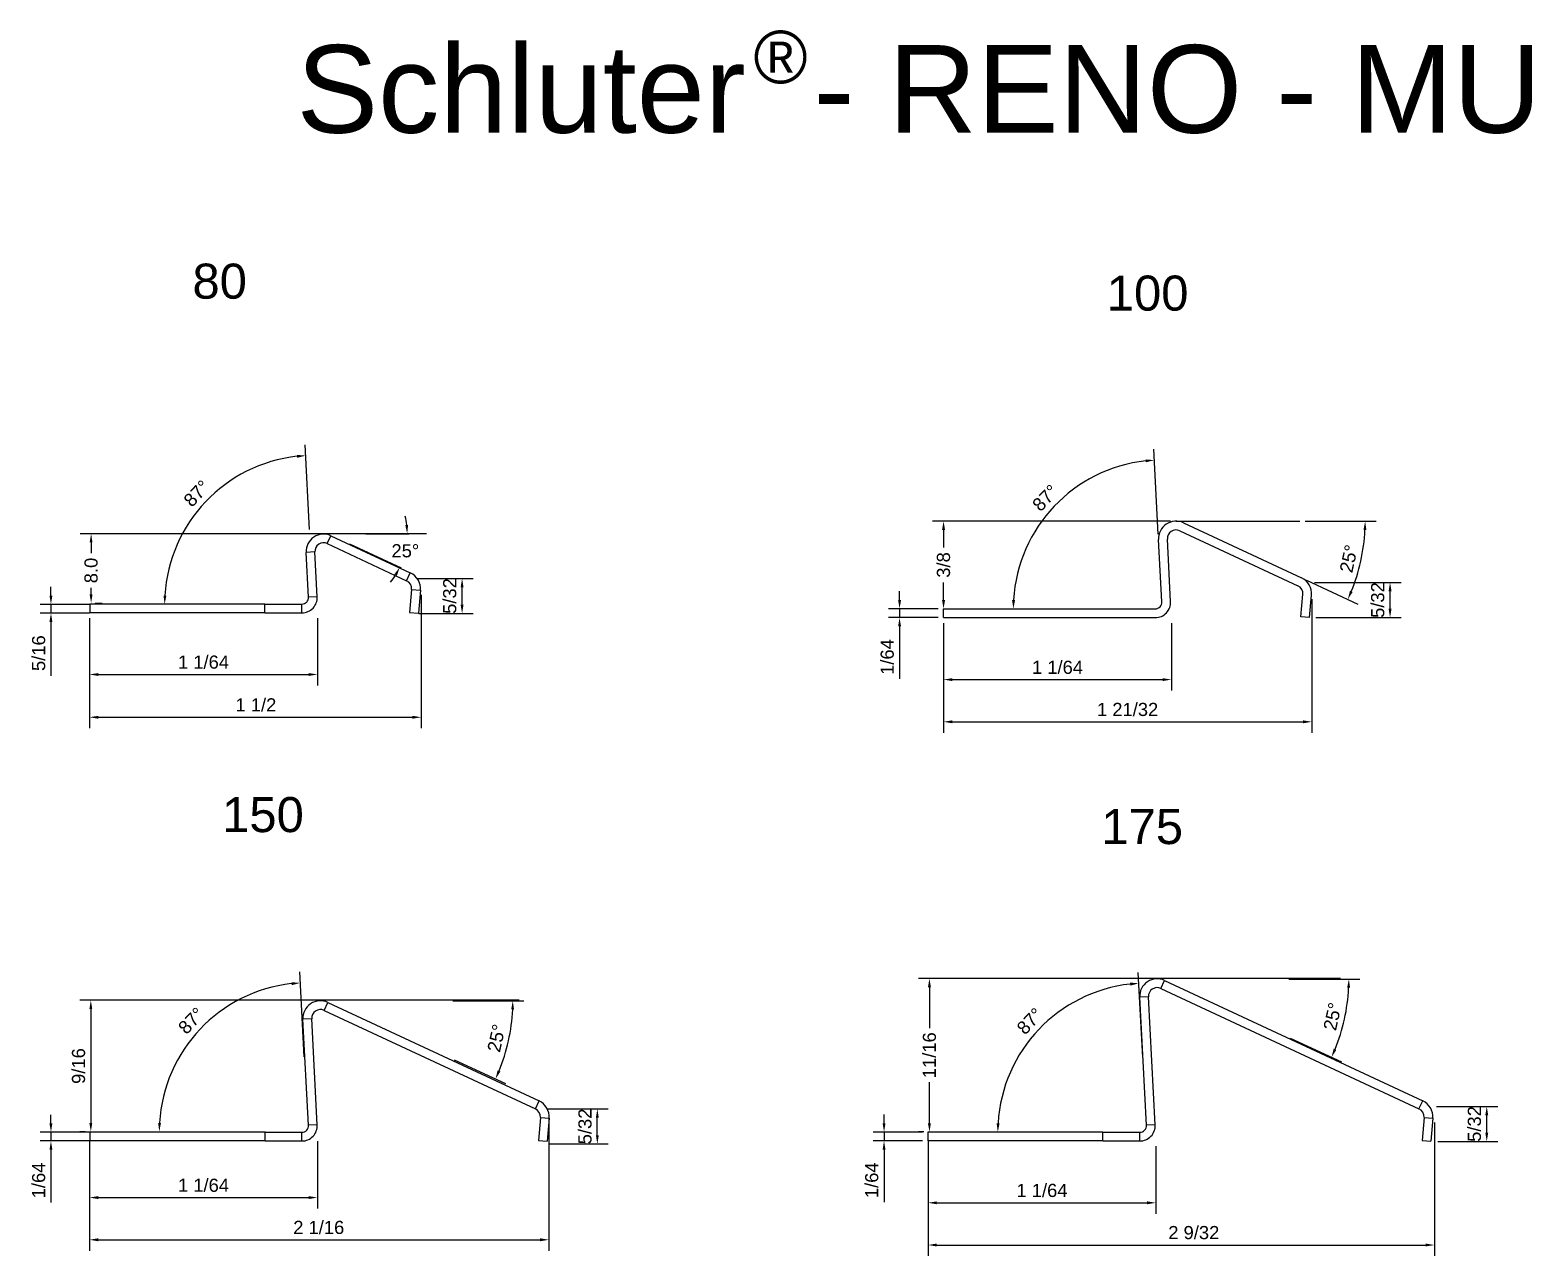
# Model space of a CAD drawing. Header units: millimetres. Extents: x 34 to 294, y 20 to 162.
# Drawn here: x 34 to 205.4, y 22.4 to 162.2 of the extents above; entities that cross this region are included whole.
import ezdxf

# ---------------------------------------------------------------- set-up
doc = ezdxf.new("R2010")
doc.units = ezdxf.units.MM
doc.linetypes.add('AUSGEZOGEN', pattern=[0])
doc.linetypes.add('VONLAYER', pattern=[0])
for name, color, linetype in [('4', 7, 'Continuous'), ('Bem', 3, 'Continuous'), ('L01', 7, 'AUSGEZOGEN'), ('Profil', 7, 'Continuous'), ('TEXT', 7, 'Continuous'), ('var3', 7, 'Continuous'), ('var4', 7, 'Continuous')]:
    doc.layers.add(name, color=color, linetype=linetype)
doc.styles.add('ARIAL', font='ARIAL.TTF')
doc.styles.add('STYLE1', font='ARIAL.TTF')
doc.dimstyles.new('ISO-25', dxfattribs={"dimtxt": 2.5, "dimasz": 2.5, "dimexe": 1.25, "dimexo": 0.625, "dimtad": 1, "dimtxsty": 'Standard', "dimcen": 2.5, "dimclrt": 7, "dimadec": 0, "dimazin": 0, "dimtfac": 1, "dimtmove": 0, "dimatfit": 3, "dimfxl": 0, "dimarcsym": 0})
doc.dimstyles.get("Standard").update_dxf_attribs({"dimtxt": 0.18, "dimasz": 0.18, "dimexe": 0.18, "dimexo": 0.0625, "dimgap": 0.09, "dimtad": 0, "dimtih": 1, "dimtoh": 1, "dimdec": 4, "dimzin": 0, "dimdsep": 46, "dimtxsty": 'Standard', "dimcen": 0.09, "dimadec": 0, "dimazin": 0, "dimtfac": 1, "dimtdec": 4, "dimtofl": 0, "dimtmove": 0, "dimatfit": 3, "dimfxl": 0, "dimtolj": 1, "dimtzin": 0, "dimarcsym": 0})

# ---------------------------------------------------------------- blocks, each defined once
blk = doc.blocks.new('*D2')
at = {"layer": 'Bem', "color": 0, "lineweight": -2}
for p, q in [((138.26, 94.57), (138.26, 86.87)), ((164.26, 94.57), (164.26, 86.87)), ((139.26, 88.12), (163.26, 88.12))]:
    blk.add_line(p, q, dxfattribs=at)
at = {"layer": 'Bem', "color": 0}
for points in [[(139.26, 88.29), (139.26, 87.96), (138.26, 88.12)], [(163.26, 88.29), (163.26, 87.96), (164.26, 88.12)]]:
    blk.add_solid(points, dxfattribs=at)
at = {"layer": 'Defpoints', "color": 0}
for p in [(138.26, 95.2), (164.26, 95.2), (164.26, 88.12)]:
    blk.add_point(p, dxfattribs=at)
at = {"layer": 'Bem', "color": 7, "insert": (151.26, 89.52), "char_height": 1.5, "attachment_point": 5, "style": 'ARIAL'}
blk.add_mtext('1 1/64', dxfattribs=at)
blk = doc.blocks.new('*D3')
at = {"layer": 'Bem', "color": 0, "lineweight": -2}
for p, q in [((133.24, 97.2), (133.24, 98.2)), ((137.64, 96.2), (131.99, 96.2)), ((133.24, 96.2), (133.24, 95.2)), ((137.64, 95.2), (131.99, 95.2)), ((133.24, 94.2), (133.24, 88.2))]:
    blk.add_line(p, q, dxfattribs=at)
at = {"layer": 'Bem', "color": 0}
for points in [[(133.08, 97.2), (133.41, 97.2), (133.24, 96.2)], [(133.08, 94.2), (133.41, 94.2), (133.24, 95.2)]]:
    blk.add_solid(points, dxfattribs=at)
at = {"layer": 'Defpoints', "color": 0}
for p in [(133.24, 96.2), (138.26, 96.2), (138.26, 95.2)]:
    blk.add_point(p, dxfattribs=at)
at = {"layer": 'Bem', "color": 7, "insert": (131.84, 90.7), "char_height": 1.5, "attachment_point": 5, "rotation": 90, "style": 'ARIAL'}
blk.add_mtext('1/64', dxfattribs=at)
blk = doc.blocks.new('*D4')
at = {"layer": 'Bem', "color": 0, "lineweight": -2}
for p, q in [((164.17, 106.2), (137.01, 106.2)), ((138.26, 105.2), (138.26, 103.19)), ((138.26, 97.2), (138.26, 99.2)), ((137.64, 96.2), (137.01, 96.2))]:
    blk.add_line(p, q, dxfattribs=at)
at = {"layer": 'Bem', "color": 0}
for points in [[(138.09, 105.2), (138.43, 105.2), (138.26, 106.2)], [(138.09, 97.2), (138.43, 97.2), (138.26, 96.2)]]:
    blk.add_solid(points, dxfattribs=at)
at = {"layer": 'Defpoints', "color": 0}
for p in [(138.26, 106.2), (164.79, 106.2), (138.26, 96.2)]:
    blk.add_point(p, dxfattribs=at)
at = {"layer": 'Bem', "color": 7, "insert": (138.26, 101.2), "char_height": 1.5, "attachment_point": 5, "rotation": 90, "style": 'ARIAL'}
blk.add_mtext('3/8', dxfattribs=at)
blk = doc.blocks.new('*D5')
at = {"layer": 'Bem', "color": 0, "lineweight": -2}
for p, q in [((180.26, 97.29), (180.26, 82.06)), ((138.26, 94.57), (138.26, 82.06)), ((139.26, 83.31), (179.26, 83.31))]:
    blk.add_line(p, q, dxfattribs=at)
at = {"layer": 'Bem', "color": 0}
for points in [[(139.26, 83.48), (139.26, 83.14), (138.26, 83.31)], [(179.26, 83.48), (179.26, 83.14), (180.26, 83.31)]]:
    blk.add_solid(points, dxfattribs=at)
at = {"layer": 'Defpoints', "color": 0}
for p in [(180.26, 97.92), (138.26, 95.2), (180.26, 83.31)]:
    blk.add_point(p, dxfattribs=at)
at = {"layer": 'Bem', "color": 7, "insert": (159.26, 84.71), "char_height": 1.5, "attachment_point": 5, "style": 'ARIAL'}
blk.add_mtext('1 21/32', dxfattribs=at)
blk = doc.blocks.new('*D6')
at = {"layer": 'Bem', "color": 0, "lineweight": -2}
for p, q in [((179.53, 106.2), (187.61, 106.2)), ((179.67, 99.47), (185.51, 96.74))]:
    blk.add_line(p, q, dxfattribs=at)
blk.add_arc((165.23, 106.2), 21.13, 337.7123, 357.2877, dxfattribs=at)
at = {"layer": 'Bem', "color": 0}
for points in [[(186.17, 105.2), (186.5, 105.19), (186.36, 106.2)], [(184.93, 98.12), (184.63, 98.25), (184.38, 97.27)]]:
    blk.add_solid(points, dxfattribs=at)
at = {"layer": 'Defpoints', "color": 0}
for p in [(164.79, 106.2), (165.64, 106.01), (178.91, 106.2), (179.1, 99.73), (185.47, 100.14)]:
    blk.add_point(p, dxfattribs=at)
at = {"layer": 'Bem', "color": 7, "insert": (184.5, 101.92), "char_height": 1.5, "attachment_point": 5, "rotation": 77.5, "style": 'ARIAL'}
blk.add_mtext('25°', dxfattribs=at)
blk = doc.blocks.new('*D7')
at = {"layer": 'Bem', "color": 0, "lineweight": -2}
for p, q in [((180.57, 99.2), (190.45, 99.2)), ((189.2, 96.2), (189.2, 98.2)), ((180.72, 95.2), (190.45, 95.2))]:
    blk.add_line(p, q, dxfattribs=at)
at = {"layer": 'Bem', "color": 0}
for points in [[(189.03, 98.2), (189.37, 98.2), (189.2, 99.2)], [(189.03, 96.2), (189.37, 96.2), (189.2, 95.2)]]:
    blk.add_solid(points, dxfattribs=at)
at = {"layer": 'Defpoints', "color": 0}
for p in [(179.94, 99.2), (189.2, 99.2), (180.09, 95.2)]:
    blk.add_point(p, dxfattribs=at)
at = {"layer": 'Bem', "color": 7, "insert": (187.8, 97.2), "char_height": 1.5, "attachment_point": 5, "rotation": 90, "style": 'ARIAL'}
blk.add_mtext('5/32', dxfattribs=at)
blk = doc.blocks.new('*D8')
at = {"layer": 'Bem', "color": 0, "lineweight": -2}
blk.add_line((162.76, 104.72), (162.25, 114.41), dxfattribs=at)
blk.add_arc((163.21, 96.2), 16.99, 96.3735, 176.6265, dxfattribs=at)
at = {"layer": 'Bem', "color": 0}
for points in [[(161.31, 113.24), (161.34, 112.91), (162.32, 113.16)], [(146.42, 97.19), (146.08, 97.2), (146.22, 96.2)]]:
    blk.add_solid(points, dxfattribs=at)
at = {"layer": 'Defpoints', "color": 0}
for p in [(154.21, 110.6), (162.79, 104.09), (138.26, 96.2), (162.42, 96.2), (163.17, 96.99)]:
    blk.add_point(p, dxfattribs=at)
at = {"layer": 'Bem', "color": 7, "insert": (149.88, 108.85), "char_height": 1.5, "attachment_point": 5, "rotation": 46.5, "style": 'ARIAL'}
blk.add_mtext('87°', dxfattribs=at)
blk = doc.blocks.new('*D14')
at = {"layer": 'Bem', "color": 0, "lineweight": -2}
for p, q in [((89.85, 51.54), (39.73, 51.54)), ((40.98, 50.54), (40.98, 37.55)), ((40.35, 36.55), (39.73, 36.55))]:
    blk.add_line(p, q, dxfattribs=at)
at = {"layer": 'Bem', "color": 0}
for points in [[(40.81, 50.54), (41.14, 50.54), (40.98, 51.54)], [(40.81, 37.55), (41.14, 37.55), (40.98, 36.55)]]:
    blk.add_solid(points, dxfattribs=at)
at = {"layer": 'Defpoints', "color": 0}
for p in [(90.47, 51.54), (40.98, 36.55), (40.98, 36.55)]:
    blk.add_point(p, dxfattribs=at)
at = {"layer": 'Bem', "color": 7, "insert": (39.58, 44.04), "char_height": 1.5, "attachment_point": 5, "rotation": 90, "style": 'ARIAL'}
blk.add_mtext('9/16', dxfattribs=at)
blk = doc.blocks.new('*D15')
at = {"layer": 'Bem', "color": 0, "lineweight": -2}
for p, q in [((183.53, 54.02), (135.4, 54.02)), ((136.65, 53.02), (136.65, 48.35)), ((136.65, 37.52), (136.65, 42.19)), ((136.03, 36.52), (135.4, 36.52))]:
    blk.add_line(p, q, dxfattribs=at)
at = {"layer": 'Bem', "color": 0}
for points in [[(136.48, 53.02), (136.82, 53.02), (136.65, 54.02)], [(136.48, 37.52), (136.82, 37.52), (136.65, 36.52)]]:
    blk.add_solid(points, dxfattribs=at)
at = {"layer": 'Defpoints', "color": 0}
for p in [(184.15, 54.02), (136.65, 36.52), (136.65, 36.52)]:
    blk.add_point(p, dxfattribs=at)
at = {"layer": 'Bem', "color": 7, "insert": (136.65, 45.27), "char_height": 1.5, "attachment_point": 5, "rotation": 90, "style": 'ARIAL'}
blk.add_mtext('11/16', dxfattribs=at)
blk = doc.blocks.new('*D16')
at = {"color": 0, "lineweight": -2}
for p, q in [((79.27, 104.77), (39.76, 104.77)), ((41.01, 103.77), (41.01, 102.56)), ((41.01, 97.85), (41.01, 98.58)), ((41.46, 96.85), (42.26, 96.85))]:
    blk.add_line(p, q, dxfattribs=at)
at = {"color": 0}
for points in [[(40.84, 103.77), (41.17, 103.77), (41.01, 104.77)], [(40.84, 97.85), (41.17, 97.85), (41.01, 96.85)]]:
    blk.add_solid(points, dxfattribs=at)
at = {"layer": 'Defpoints', "color": 0}
for p in [(79.89, 104.77), (40.84, 96.85), (41.01, 96.85)]:
    blk.add_point(p, dxfattribs=at)
at = {"color": 7, "insert": (41.01, 100.57), "char_height": 1.5, "attachment_point": 5, "rotation": 90, "style": 'ARIAL'}
blk.add_mtext('8.0', dxfattribs=at)
blk = doc.blocks.new('*D22')
at = {"layer": 'Bem', "color": 0, "lineweight": -2}
for p, q in [((78.23, 99.66), (84.58, 99.66)), ((83.33, 96.66), (83.33, 98.66)), ((78.38, 95.66), (84.58, 95.66))]:
    blk.add_line(p, q, dxfattribs=at)
at = {"layer": 'Bem', "color": 0}
for points in [[(83.17, 98.66), (83.5, 98.66), (83.33, 99.66)], [(83.17, 96.66), (83.5, 96.66), (83.33, 95.66)]]:
    blk.add_solid(points, dxfattribs=at)
at = {"layer": 'Defpoints', "color": 0}
for p in [(77.61, 99.66), (83.33, 99.66), (77.76, 95.66)]:
    blk.add_point(p, dxfattribs=at)
at = {"layer": 'Bem', "color": 7, "insert": (81.93, 97.66), "char_height": 1.5, "attachment_point": 5, "rotation": 90, "style": 'ARIAL'}
blk.add_mtext('5/32', dxfattribs=at)
blk = doc.blocks.new('*D23')
at = {"layer": 'Defpoints', "color": 0, "linetype": 'VONLAYER'}
for p in [(67.55, 104.77), (68.4, 104.59), (72.3, 104.77), (70.43, 103.64), (76.69, 102.17)]:
    blk.add_point(p, dxfattribs=at)
at = {"layer": 'var4', "color": 0, "linetype": 'VONLAYER', "lineweight": -2}
for p, q in [((72.37, 104.77), (77.25, 104.77)), ((70.48, 103.61), (76.38, 100.86))]:
    blk.add_line(p, q, dxfattribs=at)
for start, end in [(6.32, 12.6401), (322.36, 328.68)]:
    blk.add_arc((68, 104.77), 9.07, start, end, dxfattribs=at)
at = {"layer": 'var4', "color": 0, "linetype": 'VONLAYER'}
for points in [[(77.18, 105.78), (76.85, 105.76), (77.07, 104.77)], [(75.6, 100.13), (75.9, 99.98), (76.22, 100.94)]]:
    blk.add_solid(points, dxfattribs=at)
at = {"layer": 'var4', "color": 0, "linetype": 'VONLAYER', "insert": (76.86, 102.81), "char_height": 1.5, "attachment_point": 5, "style": 'ARIAL'}
blk.add_mtext('\\A1;25°', dxfattribs=at)
blk = doc.blocks.new('*D24')
at = {"layer": 'Bem', "color": 0, "lineweight": -2}
for p, q in [((82.29, 51.49), (90.37, 51.49)), ((82.43, 44.76), (88.27, 42.04))]:
    blk.add_line(p, q, dxfattribs=at)
blk.add_arc((68, 51.49), 21.13, 337.7123, 357.2877, dxfattribs=at)
at = {"layer": 'Bem', "color": 0}
for points in [[(88.93, 50.5), (89.26, 50.49), (89.12, 51.49)], [(87.7, 43.41), (87.39, 43.55), (87.14, 42.56)]]:
    blk.add_solid(points, dxfattribs=at)
at = {"layer": 'Defpoints', "color": 0}
for p in [(67.55, 51.49), (81.67, 51.49), (68.4, 51.31), (81.86, 45.03), (88.23, 45.43)]:
    blk.add_point(p, dxfattribs=at)
at = {"layer": 'Bem', "color": 7, "insert": (87.26, 47.22), "char_height": 1.5, "attachment_point": 5, "rotation": 77.5, "style": 'ARIAL'}
blk.add_mtext('25°', dxfattribs=at)
blk = doc.blocks.new('*D25')
at = {"layer": 'Bem', "color": 0, "lineweight": -2}
for p, q in [((177.67, 53.96), (185.75, 53.96)), ((177.81, 47.23), (183.65, 44.51))]:
    blk.add_line(p, q, dxfattribs=at)
blk.add_arc((163.37, 53.96), 21.13, 337.7123, 357.2877, dxfattribs=at)
at = {"layer": 'Bem', "color": 0}
for points in [[(184.31, 52.97), (184.64, 52.96), (184.5, 53.96)], [(183.07, 45.88), (182.77, 46.02), (182.52, 45.03)]]:
    blk.add_solid(points, dxfattribs=at)
at = {"layer": 'Defpoints', "color": 0}
for p in [(162.93, 53.96), (163.78, 53.78), (177.05, 53.96), (177.24, 47.5), (183.61, 47.9)]:
    blk.add_point(p, dxfattribs=at)
at = {"layer": 'Bem', "color": 7, "insert": (182.64, 49.69), "char_height": 1.5, "attachment_point": 5, "rotation": 77.5, "style": 'ARIAL'}
blk.add_mtext('25°', dxfattribs=at)
blk = doc.blocks.new('*D28')
at = {"layer": 'Bem', "color": 0, "lineweight": -2}
for p, q in [((194.49, 39.43), (201.48, 39.43)), ((200.23, 36.43), (200.23, 38.43)), ((194.65, 35.43), (201.48, 35.43))]:
    blk.add_line(p, q, dxfattribs=at)
at = {"layer": 'Bem', "color": 0}
for points in [[(200.07, 38.43), (200.4, 38.43), (200.23, 39.43)], [(200.07, 36.43), (200.4, 36.43), (200.23, 35.43)]]:
    blk.add_solid(points, dxfattribs=at)
at = {"layer": 'Defpoints', "color": 0}
for p in [(193.87, 39.43), (200.23, 39.43), (194.02, 35.43)]:
    blk.add_point(p, dxfattribs=at)
at = {"layer": 'Bem', "color": 7, "insert": (198.83, 37.43), "char_height": 1.5, "attachment_point": 5, "rotation": 90, "style": 'ARIAL'}
blk.add_mtext('5/32', dxfattribs=at)
blk = doc.blocks.new('*D29')
at = {"layer": 'Bem', "color": 0, "lineweight": -2}
for p, q in [((93.03, 39.15), (100.01, 39.15)), ((98.76, 36.15), (98.76, 38.15)), ((93.18, 35.15), (100.01, 35.15))]:
    blk.add_line(p, q, dxfattribs=at)
at = {"layer": 'Bem', "color": 0}
for points in [[(98.6, 38.15), (98.93, 38.15), (98.76, 39.15)], [(98.6, 36.15), (98.93, 36.15), (98.76, 35.15)]]:
    blk.add_solid(points, dxfattribs=at)
at = {"layer": 'Defpoints', "color": 0}
for p in [(92.4, 39.15), (98.76, 39.15), (92.55, 35.15)]:
    blk.add_point(p, dxfattribs=at)
at = {"layer": 'Bem', "color": 7, "insert": (97.36, 37.15), "char_height": 1.5, "attachment_point": 5, "rotation": 90, "style": 'ARIAL'}
blk.add_mtext('5/32', dxfattribs=at)
blk = doc.blocks.new('*D30')
at = {"layer": 'Bem', "color": 0, "lineweight": -2}
for p, q in [((40.83, 95.15), (40.83, 87.46)), ((66.83, 95.15), (66.83, 87.46)), ((41.83, 88.71), (65.83, 88.71))]:
    blk.add_line(p, q, dxfattribs=at)
at = {"layer": 'Bem', "color": 0}
for points in [[(41.83, 88.87), (41.83, 88.54), (40.83, 88.71)], [(65.83, 88.87), (65.83, 88.54), (66.83, 88.71)]]:
    blk.add_solid(points, dxfattribs=at)
at = {"layer": 'Defpoints', "color": 0}
for p in [(40.83, 95.78), (66.83, 95.78), (66.83, 88.71)]:
    blk.add_point(p, dxfattribs=at)
at = {"layer": 'Bem', "color": 7, "insert": (53.83, 90.11), "char_height": 1.5, "attachment_point": 5, "style": 'ARIAL'}
blk.add_mtext('1 1/64', dxfattribs=at)
blk = doc.blocks.new('*D31')
at = {"layer": 'Bem', "color": 0, "lineweight": -2}
for p, q in [((36.43, 97.71), (36.43, 98.71)), ((40.82, 96.71), (35.18, 96.71)), ((36.43, 96.71), (36.43, 95.71)), ((40.82, 95.71), (35.18, 95.71)), ((36.43, 94.71), (36.43, 88.57))]:
    blk.add_line(p, q, dxfattribs=at)
at = {"layer": 'Bem', "color": 0}
for points in [[(36.26, 97.71), (36.59, 97.71), (36.43, 96.71)], [(36.26, 94.71), (36.59, 94.71), (36.43, 95.71)]]:
    blk.add_solid(points, dxfattribs=at)
at = {"layer": 'Defpoints', "color": 0}
for p in [(36.43, 96.71), (41.45, 96.71), (41.45, 95.71)]:
    blk.add_point(p, dxfattribs=at)
at = {"layer": 'Bem', "color": 7, "insert": (35.03, 91.14), "char_height": 1.5, "attachment_point": 5, "rotation": 90, "style": 'ARIAL'}
blk.add_mtext('5/16', dxfattribs=at)
blk = doc.blocks.new('*D32')
at = {"layer": 'Bem', "color": 0, "lineweight": -2}
for p, q in [((78.67, 97.81), (78.67, 82.58)), ((40.83, 95.09), (40.83, 82.58)), ((41.83, 83.83), (77.67, 83.83))]:
    blk.add_line(p, q, dxfattribs=at)
at = {"layer": 'Bem', "color": 0}
for points in [[(41.83, 83.99), (41.83, 83.66), (40.83, 83.83)], [(77.67, 83.99), (77.67, 83.66), (78.67, 83.83)]]:
    blk.add_solid(points, dxfattribs=at)
at = {"layer": 'Defpoints', "color": 0}
for p in [(78.67, 98.43), (40.83, 95.71), (78.67, 83.83)]:
    blk.add_point(p, dxfattribs=at)
at = {"layer": 'Bem', "color": 7, "insert": (59.81, 85.23), "char_height": 1.5, "attachment_point": 5, "style": 'ARIAL'}
blk.add_mtext('1 1/2', dxfattribs=at)
blk = doc.blocks.new('*D33')
at = {"layer": 'Bem', "color": 0, "lineweight": -2}
blk.add_line((65.94, 105.23), (65.44, 114.92), dxfattribs=at)
blk.add_arc((66.39, 96.71), 16.99, 96.3735, 176.6265, dxfattribs=at)
at = {"layer": 'Bem', "color": 0}
for points in [[(64.49, 113.76), (64.52, 113.43), (65.5, 113.67)], [(49.6, 97.71), (49.27, 97.71), (49.4, 96.71)]]:
    blk.add_solid(points, dxfattribs=at)
at = {"layer": 'Defpoints', "color": 0}
for p in [(57.39, 111.12), (65.98, 104.61), (41.45, 96.71), (65.6, 96.71), (66.35, 97.5)]:
    blk.add_point(p, dxfattribs=at)
at = {"layer": 'Bem', "color": 7, "insert": (53.06, 109.36), "char_height": 1.5, "attachment_point": 5, "rotation": 46.5, "style": 'ARIAL'}
blk.add_mtext('87°', dxfattribs=at)
blk = doc.blocks.new('*D34')
at = {"layer": 'Bem', "color": 0, "lineweight": -2}
for p, q in [((40.83, 35.48), (40.83, 27.78)), ((66.83, 35.48), (66.83, 27.78)), ((41.83, 29.03), (65.83, 29.03))]:
    blk.add_line(p, q, dxfattribs=at)
at = {"layer": 'Bem', "color": 0}
for points in [[(41.83, 29.2), (41.83, 28.87), (40.83, 29.03)], [(65.83, 29.2), (65.83, 28.87), (66.83, 29.03)]]:
    blk.add_solid(points, dxfattribs=at)
at = {"layer": 'Defpoints', "color": 0}
for p in [(40.83, 36.11), (66.83, 36.11), (66.83, 29.03)]:
    blk.add_point(p, dxfattribs=at)
at = {"layer": 'Bem', "color": 7, "insert": (53.83, 30.43), "char_height": 1.5, "attachment_point": 5, "style": 'ARIAL'}
blk.add_mtext('1 1/64', dxfattribs=at)
blk = doc.blocks.new('*D35')
at = {"layer": 'Bem', "color": 0, "lineweight": -2}
for p, q in [((36.43, 37.49), (36.43, 38.49)), ((40.82, 36.49), (35.18, 36.49)), ((36.43, 36.49), (36.43, 35.49)), ((40.82, 35.49), (35.18, 35.49)), ((36.43, 34.49), (36.43, 28.49))]:
    blk.add_line(p, q, dxfattribs=at)
at = {"layer": 'Bem', "color": 0}
for points in [[(36.26, 37.49), (36.59, 37.49), (36.43, 36.49)], [(36.26, 34.49), (36.59, 34.49), (36.43, 35.49)]]:
    blk.add_solid(points, dxfattribs=at)
at = {"layer": 'Defpoints', "color": 0}
for p in [(36.43, 36.49), (41.45, 36.49), (41.45, 35.49)]:
    blk.add_point(p, dxfattribs=at)
at = {"layer": 'Bem', "color": 7, "insert": (35.03, 30.99), "char_height": 1.5, "attachment_point": 5, "rotation": 90, "style": 'ARIAL'}
blk.add_mtext('1/64', dxfattribs=at)
blk = doc.blocks.new('*D36')
at = {"layer": 'Bem', "color": 0, "lineweight": -2}
for p, q in [((93.23, 38.2), (93.23, 22.97)), ((40.83, 35.48), (40.83, 22.97)), ((41.83, 24.22), (92.23, 24.22))]:
    blk.add_line(p, q, dxfattribs=at)
at = {"layer": 'Bem', "color": 0}
for points in [[(41.83, 24.39), (41.83, 24.05), (40.83, 24.22)], [(92.23, 24.39), (92.23, 24.05), (93.23, 24.22)]]:
    blk.add_solid(points, dxfattribs=at)
at = {"layer": 'Defpoints', "color": 0}
for p in [(93.23, 38.83), (40.83, 36.11), (93.23, 24.22)]:
    blk.add_point(p, dxfattribs=at)
at = {"layer": 'Bem', "color": 7, "insert": (66.98, 25.62), "char_height": 1.5, "attachment_point": 5, "style": 'ARIAL'}
blk.add_mtext('2 1/16', dxfattribs=at)
blk = doc.blocks.new('*D37')
at = {"layer": 'Bem', "color": 0, "lineweight": -2}
blk.add_line((65.33, 45.08), (64.82, 54.77), dxfattribs=at)
blk.add_arc((65.77, 36.56), 16.99, 96.3735, 176.6265, dxfattribs=at)
at = {"layer": 'Bem', "color": 0}
for points in [[(63.87, 53.6), (63.9, 53.27), (64.88, 53.52)], [(48.98, 37.55), (48.65, 37.56), (48.79, 36.56)]]:
    blk.add_solid(points, dxfattribs=at)
at = {"layer": 'Defpoints', "color": 0}
for p in [(56.77, 50.96), (65.36, 44.45), (40.83, 36.56), (64.98, 36.56), (65.73, 37.35)]:
    blk.add_point(p, dxfattribs=at)
at = {"layer": 'Bem', "color": 7, "insert": (52.44, 49.21), "char_height": 1.5, "attachment_point": 5, "rotation": 46.5, "style": 'ARIAL'}
blk.add_mtext('87°', dxfattribs=at)
blk = doc.blocks.new('*D38')
at = {"layer": 'Bem', "color": 0, "lineweight": -2}
for p, q in [((136.49, 34.88), (136.49, 27.19)), ((162.49, 34.88), (162.49, 27.19)), ((137.49, 28.44), (161.49, 28.44))]:
    blk.add_line(p, q, dxfattribs=at)
at = {"layer": 'Bem', "color": 0}
for points in [[(137.49, 28.6), (137.49, 28.27), (136.49, 28.44)], [(161.49, 28.6), (161.49, 28.27), (162.49, 28.44)]]:
    blk.add_solid(points, dxfattribs=at)
at = {"layer": 'Defpoints', "color": 0}
for p in [(136.49, 35.51), (162.49, 35.51), (162.49, 28.44)]:
    blk.add_point(p, dxfattribs=at)
at = {"layer": 'Bem', "color": 7, "insert": (149.49, 29.84), "char_height": 1.5, "attachment_point": 5, "style": 'ARIAL'}
blk.add_mtext('1 1/64', dxfattribs=at)
blk = doc.blocks.new('*D39')
at = {"layer": 'Bem', "color": 0, "lineweight": -2}
for p, q in [((131.47, 37.51), (131.47, 38.51)), ((135.87, 36.51), (130.22, 36.51)), ((131.47, 36.51), (131.47, 35.51)), ((135.87, 35.51), (130.22, 35.51)), ((131.47, 34.51), (131.47, 28.51))]:
    blk.add_line(p, q, dxfattribs=at)
at = {"layer": 'Bem', "color": 0}
for points in [[(131.31, 37.51), (131.64, 37.51), (131.47, 36.51)], [(131.31, 34.51), (131.64, 34.51), (131.47, 35.51)]]:
    blk.add_solid(points, dxfattribs=at)
at = {"layer": 'Defpoints', "color": 0}
for p in [(131.47, 36.51), (136.49, 36.51), (136.49, 35.51)]:
    blk.add_point(p, dxfattribs=at)
at = {"layer": 'Bem', "color": 7, "insert": (130.07, 31.01), "char_height": 1.5, "attachment_point": 5, "rotation": 90, "style": 'ARIAL'}
blk.add_mtext('1/64', dxfattribs=at)
blk = doc.blocks.new('*D40')
at = {"layer": 'Bem', "color": 0, "lineweight": -2}
for p, q in [((194.26, 37.6), (194.26, 22.37)), ((136.49, 35.56), (136.49, 22.37)), ((137.49, 23.62), (193.26, 23.62))]:
    blk.add_line(p, q, dxfattribs=at)
at = {"layer": 'Bem', "color": 0}
for points in [[(137.49, 23.79), (137.49, 23.46), (136.49, 23.62)], [(193.26, 23.79), (193.26, 23.46), (194.26, 23.62)]]:
    blk.add_solid(points, dxfattribs=at)
at = {"layer": 'Defpoints', "color": 0}
for p in [(194.26, 38.23), (136.49, 36.18), (194.26, 23.62)]:
    blk.add_point(p, dxfattribs=at)
at = {"layer": 'Bem', "color": 7, "insert": (166.81, 25.03), "char_height": 1.5, "attachment_point": 5, "style": 'ARIAL'}
blk.add_mtext('2 9/32', dxfattribs=at)
blk = doc.blocks.new('*D41')
at = {"layer": 'Bem', "color": 0, "lineweight": -2}
blk.add_line((160.99, 45.03), (160.48, 54.72), dxfattribs=at)
blk.add_arc((161.44, 36.51), 16.99, 96.3735, 176.6265, dxfattribs=at)
at = {"layer": 'Bem', "color": 0}
for points in [[(159.54, 53.56), (159.57, 53.22), (160.55, 53.47)], [(144.65, 37.5), (144.31, 37.51), (144.45, 36.51)]]:
    blk.add_solid(points, dxfattribs=at)
at = {"layer": 'Defpoints', "color": 0}
for p in [(152.44, 50.91), (161.02, 44.4), (136.49, 36.51), (160.65, 36.51), (161.4, 37.3)]:
    blk.add_point(p, dxfattribs=at)
at = {"layer": 'Bem', "color": 7, "insert": (148.11, 49.16), "char_height": 1.5, "attachment_point": 5, "rotation": 46.5, "style": 'ARIAL'}
blk.add_mtext('87°', dxfattribs=at)

msp = doc.modelspace()

# ---------------------------------------------------------------- linework, layer by layer
at = {"layer": '4', "color": 1}
for p, q in [((163.05898, 52.89924), (163.48157, 53.80554)), ((161.63776, 51.94055), (160.63912, 51.88823)), ((192.50107, 39.17026), (192.92365, 40.07656)), ((156.45079, 35.49004), (156.45079, 36.49004)), ((160.65579, 35.49004), (160.65579, 36.49003)), ((162.40339, 37.33163), (161.40475, 37.2793))]:
    msp.add_line(p, q, dxfattribs=at)
at = {"layer": '4'}
for p, q in [((163.48157, 53.80554), (192.92364, 40.07656)), ((161.40475, 37.27928), (160.63913, 51.88823)), ((162.40339, 37.33163), (161.63777, 51.94058)), ((163.05898, 52.89924), (192.50104, 39.17026)), ((193.07469, 38.17677), (192.8454, 35.55599)), ((194.07083, 38.08962), (193.84153, 35.46884)), ((136.45078, 36.49003), (136.45079, 35.49004)), ((156.45079, 36.49004), (136.45079, 36.49004)), ((156.45079, 36.49004), (160.65579, 36.49003)), ((156.45079, 35.49004), (136.45079, 35.49004)), ((156.45079, 35.49004), (160.65579, 35.49002)), ((192.84538, 35.55599), (193.84159, 35.46883))]:
    msp.add_line(p, q, dxfattribs=at)
msp.add_lwpolyline([(193.07468, 38.17677, 0.315300686), (192.5011, 39.17024)], format="xyb", dxfattribs=at)
at = {"layer": '4', "color": 1}
msp.add_lwpolyline([(193.07469, 38.17677), (194.0709, 38.08962)], dxfattribs=at)
at = {"layer": '4'}
for centre, radius, start, end in [((162.63633, 51.99289), 2, 65.0002027, 183.0001152), ((162.63633, 51.99289), 1, 65.0002027, 183.0001152), ((192.07848, 38.26393), 2, 354.9998018, 65.0001973), ((160.6558, 37.24005), 1.75, 270, 3.0001021), ((160.6558, 37.24005), 0.75, 270, 3.0001024)]:
    msp.add_arc(centre, radius, start, end, dxfattribs=at)
at = {"layer": 'Bem', "color": 0}
msp.add_line((164.79107, 106.19636), (178.90778, 106.19636), dxfattribs=at)
at = {"layer": 'L01', "color": 1, "linetype": 'AUSGEZOGEN'}
for p, q in [((67.94159, 103.63473), (68.36421, 104.54104)), ((66.53754, 102.68769), (65.53891, 102.63536)), ((77.00467, 99.40855), (77.42728, 100.31486)), ((77.57823, 98.41508), (78.57442, 98.32793)), ((60.84663, 95.73812), (60.84663, 96.73812)), ((65.05764, 95.73811), (65.05763, 96.73812)), ((66.80524, 97.5797), (65.80661, 97.52737)), ((67.59461, 50.39268), (68.0172, 51.29898)), ((66.17339, 49.434), (65.17475, 49.38168)), ((91.68946, 39.15714), (92.11205, 40.06345)), ((92.26309, 38.16367), (93.2593, 38.07652)), ((60.85506, 35.49004), (60.85506, 36.49004)), ((65.06006, 35.49004), (65.06005, 36.49003)), ((66.80765, 37.33163), (65.80901, 37.2793))]:
    msp.add_line(p, q, dxfattribs=at)
at = {"layer": 'L01', "color": 7, "linetype": 'AUSGEZOGEN'}
for p, q in [((68.36419, 104.54104), (77.42727, 100.31486)), ((67.94159, 103.63473), (77.00467, 99.40855)), ((65.80661, 97.52737), (65.53891, 102.63536)), ((66.80524, 97.5797), (66.53754, 102.68769)), ((77.57823, 98.41508), (77.34892, 95.7943)), ((78.57443, 98.32793), (78.34513, 95.70714)), ((40.84663, 96.73813), (40.84663, 95.73813)), ((60.84663, 96.73812), (40.84665, 96.73812)), ((60.84663, 96.73812), (65.05763, 96.73812)), ((60.84663, 95.73812), (40.84664, 95.73812)), ((60.84663, 95.73812), (65.05764, 95.73811)), ((77.34894, 95.7943), (78.34513, 95.70714)), ((67.59461, 50.39268), (91.68946, 39.15716)), ((68.0172, 51.29898), (92.11205, 40.06346)), ((65.80901, 37.27928), (65.17475, 49.38168)), ((66.80765, 37.33163), (66.17338, 49.43403)), ((92.26309, 38.16367), (92.03379, 35.54289)), ((93.25924, 38.07651), (93.02994, 35.45572)), ((60.85506, 36.49004), (40.85505, 36.49003)), ((40.85505, 36.49003), (40.85505, 35.49004)), ((60.85506, 36.49004), (65.06005, 36.49003)), ((60.85506, 35.49004), (40.85505, 35.49004)), ((60.85506, 35.49004), (65.06006, 35.49004)), ((92.03379, 35.54289), (93.03, 35.45573))]:
    msp.add_line(p, q, dxfattribs=at)
for centre, radius, start, end in [((67.52408, 102.7394), 1.9879, 64.9999962, 183), ((67.52408, 102.7394), 0.9879, 65, 183), ((76.58205, 98.50224), 1, 354.9996948, 65), ((76.58205, 98.50224), 2, 354.9996948, 65), ((65.05763, 97.48811), 1.75, 270, 3), ((65.05763, 97.48811), 0.75, 270, 3), ((67.17196, 49.48634), 2, 65.0002136, 183.0001221), ((67.17196, 49.48634), 1, 65.0002136, 183.0001221), ((91.26688, 38.25083), 2, 354.9998169, 65.0001831), ((91.26688, 38.25083), 1, 354.9998169, 65.0001831), ((65.06006, 37.24005), 1.75, 270, 3.0000916), ((65.06006, 37.24005), 0.75, 270, 3.0000916)]:
    msp.add_arc(centre, radius, start, end, dxfattribs=at)
at = {"layer": 'Profil'}
for p, q in [((165.21368, 105.10267), (178.6795, 98.82346)), ((165.6363, 106.00897), (179.10211, 99.72976)), ((162.78832, 104.19636), (162.78832, 104.19636)), ((163.16622, 96.98561), (162.79381, 104.09169)), ((164.16485, 97.03795), (163.79244, 104.14402)), ((179.03028, 95.28352), (179.25756, 97.88127)), ((180.02648, 95.19636), (180.24927, 97.74284)), ((138.26136, 96.19636), (162.41725, 96.19636)), ((138.26136, 95.19636), (138.26136, 96.19636)), ((138.26136, 95.19636), (162.41725, 95.19636)), ((180.02648, 95.19636), (179.03028, 95.28352))]:
    msp.add_line(p, q, dxfattribs=at)
for centre, radius, start, end in [((164.79107, 104.19636), 2, 65, 183), ((164.79107, 104.19636), 1, 65, 183), ((178.25688, 97.91715), 2, 355, 65), ((178.25688, 97.91715), 1, 355, 65), ((162.41725, 96.94636), 1.75, 270, 3), ((162.41725, 96.94636), 0.75, 270, 3)]:
    msp.add_arc(centre, radius, start, end, dxfattribs=at)

# ---------------------------------------------------------------- texts
at = {"layer": 'TEXT', "color": 7, "linetype": 'Continuous', "style": 'STYLE1'}
msp.add_text('®', height=6, dxfattribs=at).set_placement((116.58089, 156.13492))
at = {"layer": 'var3', "linetype": 'VONLAYER', "style": 'ARIAL'}
for s, p in [('80', (52.56981, 131.57836)), ('100', (156.88122, 130.2164)), ('150', (55.95491, 70.72253)), ('175', (156.26334, 69.36056))]:
    msp.add_text(s, height=4, dxfattribs=at).set_placement(p)
at = {"layer": 'var4', "linetype": 'VONLAYER', "style": 'ARIAL'}
msp.add_text('Schluter  - RENO - MU', height=10, dxfattribs=at).set_placement((64.43849, 150.50612))

# ---------------------------------------------------------------- dimensions: what is measured, and where the dimension line sits
dim = msp.add_linear_dim(base=(41.00617, 96.84763), p1=(79.89354, 104.77091), p2=(40.8368, 96.84763), angle=90, text='8.0', dimstyle='ISO-25', override={"dimtxt": 1.5, "dimasz": 1, "dimtxsty": 'ARIAL'})
dim.commit()
dim.dimension.update_dxf_attribs({"geometry": '*D16', "text_midpoint": (41.00617, 100.57225), "dimtype": 160, "text_rotation": 90})
at = {"layer": 'Bem', "color": 0}
for base, line1, line2, picture, middle in [((57.38969, 111.11608), ((66.34993, 97.49977), (65.97751, 104.60585)), ((41.44507, 96.71052), (65.60095, 96.71052)), '*D33', (53.06066, 109.36082)), ((154.20599, 110.60192), ((163.16622, 96.98561), (162.79381, 104.09169)), ((138.26136, 96.19636), (162.41725, 96.19636)), '*D8', (149.87695, 108.84666)), ((185.473, 100.13734), ((164.79107, 106.19636), (178.90778, 106.19636)), ((165.6363, 106.00897), (179.10211, 99.72976)), '*D6', (184.50185, 101.92488)), ((56.77165, 50.96237), ((65.73188, 37.34606), (65.35946, 44.45213)), ((40.82702, 36.55681), (64.98291, 36.55681)), '*D37', (52.44261, 49.2071)), ((152.43717, 50.91434), ((161.3974, 37.29803), (161.02499, 44.40411)), ((136.49254, 36.50878), (160.64843, 36.50878)), '*D41', (148.10813, 49.15908)), ((183.61233, 47.90379), ((162.9304, 53.96282), (177.04711, 53.96282)), ((163.77564, 53.77543), (177.24145, 47.49622)), '*D25', (182.64119, 49.69134)), ((88.23372, 45.43367), ((67.55178, 51.49269), (81.6685, 51.49269)), ((68.39702, 51.3053), (81.86283, 45.02609)), '*D24', (87.26257, 47.22121))]:
    dim = msp.add_angular_dim_2l(base=base, line1=line1, line2=line2, dimstyle='ISO-25', override={"dimtxt": 1.5, "dimasz": 1, "dimtxsty": 'ARIAL'}, dxfattribs=at)
    dim.commit()
    dim.dimension.update_dxf_attribs({"geometry": picture, "text_midpoint": middle})
for base, p1, p2, text, override, picture, middle in [((138.26136, 106.19636), (138.26136, 96.19636), (164.79107, 106.19636), '3/8', {"dimtxt": 1.5, "dimasz": 1, "dimtih": 0, "dimtxsty": 'ARIAL'}, '*D4', (138.26136, 101.19636)), ((136.65055, 36.51865), (184.1549, 54.0215), (136.65055, 36.51865), '11/16', {"dimtxt": 1.5, "dimasz": 1, "dimtxsty": 'ARIAL'}, '*D15', (136.65055, 45.27007))]:
    dim = msp.add_linear_dim(base=base, p1=p1, p2=p2, angle=90, text=text, dimstyle='ISO-25', override=override, dxfattribs=at)
    dim.commit()
    dim.dimension.update_dxf_attribs({"geometry": picture, "text_midpoint": middle, "text_rotation": 90})
for base, p1, p2, text, picture, middle in [((83.33365, 99.65786), (77.75837, 95.65786), (77.60796, 99.65786), '5/32', '*D22', (83.33365, 97.65786)), ((36.42695, 96.71052), (41.44507, 95.71052), (41.44507, 96.71052), '5/16', '*D31', (36.42695, 91.13787)), ((133.24324, 96.19636), (138.26136, 95.19636), (138.26136, 96.19636), '1/64', '*D3', (133.24324, 90.69687)), ((189.20017, 99.19636), (180.09289, 95.19636), (179.94247, 99.19636), '5/32', '*D7', (189.20017, 97.19636)), ((200.23181, 39.42582), (194.02029, 35.42582), (193.86988, 39.42582), '5/32', '*D28', (200.23181, 37.42582)), ((36.42695, 36.48819), (41.44507, 35.48819), (41.44507, 36.48819), '1/64', '*D35', (36.42695, 30.9887)), ((98.7634, 39.15136), (92.55188, 35.15136), (92.40146, 39.15136), '5/32', '*D29', (98.7634, 37.15136)), ((131.47442, 36.50878), (136.49254, 35.50878), (136.49254, 36.50878), '1/64', '*D39', (131.47442, 31.00929))]:
    dim = msp.add_linear_dim(base=base, p1=p1, p2=p2, angle=90, text=text, dimstyle='ISO-25', override={"dimtxt": 1.5, "dimasz": 1, "dimtxsty": 'ARIAL'}, dxfattribs=at)
    dim.commit()
    dim.dimension.update_dxf_attribs({"geometry": picture, "text_midpoint": middle, "dimtype": 160})
for base, p1, p2, text, override, picture, middle in [((78.67223, 83.82573), (40.83392, 95.71052), (78.67223, 98.43131), '1 1/2', {"dimtxt": 1.5, "dimasz": 1, "dimtxsty": 'ARIAL', "dimse1": 0, "dimtix": 1}, '*D32', (59.81003, 83.82573)), ((180.25688, 83.31157), (138.26136, 95.19636), (180.25688, 97.91715), '1 21/32', {"dimtxt": 1.5, "dimasz": 1, "dimtxsty": 'ARIAL', "dimse1": 0, "dimtix": 1}, '*D5', (159.25912, 83.31157)), ((66.82702, 88.70579), (40.82702, 95.77915), (66.82702, 95.77915), '1 1/64', {"dimtxt": 1.5, "dimasz": 1, "dimtih": 0, "dimtxsty": 'ARIAL'}, '*D30', (53.82702, 88.70579)), ((164.26136, 88.12299), (138.26136, 95.19636), (164.26136, 95.19636), '1 1/64', {"dimtxt": 1.5, "dimasz": 1, "dimtih": 0, "dimtxsty": 'ARIAL'}, '*D2', (151.26136, 88.12299)), ((93.22796, 24.22093), (40.82702, 36.10572), (93.22796, 38.82651), '2 1/16', {"dimtxt": 1.5, "dimasz": 1, "dimtxsty": 'ARIAL', "dimse1": 0, "dimtix": 1}, '*D36', (66.97999, 24.22093)), ((194.25515, 23.62399), (136.49254, 36.18015), (194.25515, 38.22957), '2 9/32', {"dimtxt": 1.5, "dimasz": 1, "dimtxsty": 'ARIAL', "dimse1": 0, "dimtix": 1}, '*D40', (166.8078, 23.62399)), ((66.82702, 29.03235), (40.82702, 36.10572), (66.82702, 36.10572), '1 1/64', {"dimtxt": 1.5, "dimasz": 1, "dimtih": 0, "dimtxsty": 'ARIAL'}, '*D34', (53.82702, 29.03235)), ((162.49254, 28.43541), (136.49254, 35.50878), (162.49254, 35.50878), '1 1/64', {"dimtxt": 1.5, "dimasz": 1, "dimtih": 0, "dimtxsty": 'ARIAL'}, '*D38', (149.49254, 28.43541))]:
    dim = msp.add_linear_dim(base=base, p1=p1, p2=p2, text=text, dimstyle='ISO-25', override=override, dxfattribs=at)
    dim.commit()
    dim.dimension.update_dxf_attribs({"geometry": picture, "text_midpoint": middle, "dimtype": 160})
dim = msp.add_linear_dim(base=(40.97727, 36.54592), p1=(90.47127, 51.54222), p2=(40.97727, 36.54592), angle=90, text='9/16', dimstyle='ISO-25', override={"dimtxt": 1.5, "dimasz": 1, "dimtxsty": 'ARIAL'}, dxfattribs=at)
dim.commit()
dim.dimension.update_dxf_attribs({"geometry": '*D14', "text_midpoint": (39.57669, 44.04407)})
at = {"layer": 'var4', "linetype": 'VONLAYER'}
dim = msp.add_angular_dim_2l(base=(76.6906, 102.16939), line1=((67.55224, 104.77079), (72.30416, 104.77079)), line2=((68.39905, 104.58532), (70.42587, 103.6402)), dimstyle='Standard', override={"dimtxt": 1.5, "dimasz": 1, "dimtxsty": 'ARIAL'}, dxfattribs=at)
dim.commit()
dim.dimension.update_dxf_attribs({"geometry": '*D23', "text_midpoint": (76.85665, 102.80761)})

doc.saveas('drawing.dxf')
